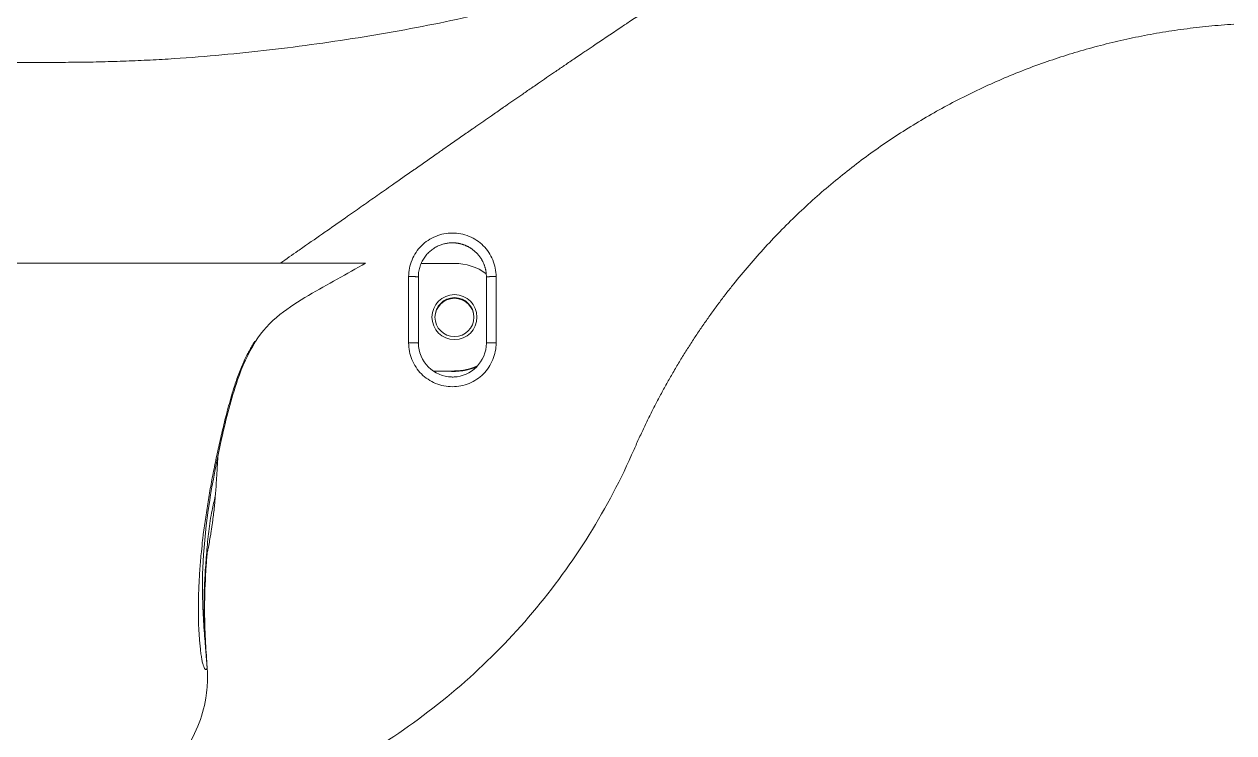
# Model space of a CAD drawing. Header units: inches. Extents: x 0.1 to 2.19, y 0.14 to 1.19.
# Drawn here: x 0.9137 to 1.1326, y 0.5096 to 0.6379 of the extents above; entities that cross this region are included whole.
import ezdxf

# ---------------------------------------------------------------- set-up
doc = ezdxf.new("R2010")
doc.units = ezdxf.units.IN
doc.header["$MEASUREMENT"] = 0

# ---------------------------------------------------------------- blocks, each defined once
blk = doc.blocks.new('bn30-2')
at = {"linetype": 'Continuous', "lineweight": 5}
for p, q in [((0.66675, 2.57049), (0.67277, 2.57049)), ((0.66447, 2.55609), (0.66447, 2.56809)), ((0.66624, 2.56806), (0.66624, 2.55606)), ((0.67854, 2.55606), (0.67854, 2.56806)), ((0.68031, 2.56809), (0.68031, 2.55609)), ((0.67277, 2.55098), (0.66894, 2.55098)), ((0.67277, 2.55103), (0.67277, 2.55098))]:
    blk.add_line(p, q, dxfattribs=at)
for centre, major_axis, start_param, end_param in [((0.67277, 2.56076), (0.00973, 0), 0.938637, 1.570796), ((0.67277, 2.56075), (-0.00353, 0), 3.143094, 6.281684), ((0.67277, 2.56074), (-0.00353, 0), 3.144616, 6.280162), ((0.67277, 2.56073), (-0.00353, 0), 3.146117, 6.278661), ((0.67277, 2.56072), (-0.00353, 0), 3.147639, 6.277139), ((0.67277, 2.5607), (-0.00353, 0), 3.14914, 6.275638), ((0.67277, 2.56069), (-0.00353, 0), 3.150662, 6.274116), ((0.67277, 2.56068), (-0.00353, 0), 3.152163, 6.272615), ((0.67277, 2.56067), (-0.00353, 0), 3.153685, 6.271093), ((0.67277, 2.56066), (-0.00353, 0), 3.155186, 6.269592), ((0.67277, 2.56065), (-0.00353, 0), 3.156708, 6.26807), ((0.67277, 2.56064), (-0.00353, 0), 3.15821, 6.266568), ((0.67277, 2.56064), (0.00973, 0), 4.590882, 5.141167), ((0.67277, 2.56076), (-0.00973, 0), 1.570796, 2.022914)]:
    blk.add_ellipse(centre, major_axis=major_axis, ratio=0.999906, start_param=start_param, end_param=end_param, dxfattribs=at)
for major_axis in [(0.00407, 0), (0.00353, 0)]:
    blk.add_ellipse((0.67277, 2.56076), major_axis=major_axis, ratio=0.999906, dxfattribs=at)
for points, degree, knots in [([(0.46883, 2.62492), (0.46935, 2.62496), (0.47001, 2.62494), (0.47154, 2.62479), (0.47241, 2.62466), (0.47426, 2.62437), (0.47525, 2.62419), (0.47729, 2.62382), (0.47833, 2.62363), (0.48048, 2.62321), (0.48159, 2.62299), (0.48387, 2.6225), (0.48504, 2.62224), (0.48743, 2.62168), (0.48865, 2.62138), (0.49113, 2.62077), (0.49239, 2.62046), (0.4962, 2.61952), (0.4988, 2.61888), (0.50276, 2.61792), (0.50408, 2.6176), (0.50676, 2.61695), (0.50811, 2.61662), (0.51217, 2.61566), (0.51491, 2.61503), (0.52042, 2.61387), (0.5232, 2.61332), (0.53159, 2.61178), (0.53726, 2.61088), (0.54582, 2.60971), (0.54868, 2.60935), (0.55442, 2.6087), (0.5573, 2.60841), (0.56306, 2.60789), (0.56595, 2.60767), (0.57029, 2.60741), (0.57173, 2.60733), (0.57462, 2.6072), (0.57607, 2.60714), (0.57896, 2.60704), (0.58041, 2.607), (0.58334, 2.60694), (0.58483, 2.60692), (0.58703, 2.6069), (0.58776, 2.60689), (0.58921, 2.60688), (0.59136, 2.60688), (0.5956, 2.60688), (0.59912, 2.60688), (0.60202, 2.60689), (0.60275, 2.6069), (0.60496, 2.60692), (0.60644, 2.60694), (0.60937, 2.607), (0.61083, 2.60704), (0.61372, 2.60714), (0.61516, 2.6072), (0.61805, 2.60733), (0.6195, 2.60741), (0.62383, 2.60767), (0.62672, 2.60789), (0.63249, 2.60841), (0.63536, 2.6087), (0.6411, 2.60935), (0.64396, 2.60971), (0.65252, 2.61088), (0.65819, 2.61178), (0.66658, 2.61332), (0.66936, 2.61387), (0.67487, 2.61503), (0.67761, 2.61566), (0.68167, 2.61662), (0.68302, 2.61695), (0.6857, 2.6176), (0.68703, 2.61792), (0.69098, 2.61888), (0.69358, 2.61952), (0.69739, 2.62046), (0.69865, 2.62077), (0.70113, 2.62138), (0.70235, 2.62168), (0.70474, 2.62224), (0.70591, 2.6225), (0.70819, 2.62299), (0.7093, 2.62321), (0.71145, 2.62363), (0.7125, 2.62382), (0.71453, 2.62419), (0.71552, 2.62437), (0.71738, 2.62466), (0.71824, 2.62479), (0.71977, 2.62494), (0.72043, 2.62496), (0.72095, 2.62492)], 3, [0, 0, 0, 0, 0.015625, 0.015625, 0.03125, 0.03125, 0.046875, 0.046875, 0.0625, 0.0625, 0.078125, 0.078125, 0.09375, 0.09375, 0.109375, 0.109375, 0.125, 0.125, 0.15625, 0.15625, 0.171875, 0.171875, 0.1875, 0.1875, 0.21875, 0.21875, 0.25, 0.25, 0.3125, 0.3125, 0.34375, 0.34375, 0.375, 0.375, 0.40625, 0.40625, 0.421875, 0.421875, 0.4375, 0.4375, 0.453125, 0.453125, 0.46875, 0.46875, 0.476563, 0.476563, 0.484375, 0.5, 0.523438, 0.523438, 0.53125, 0.53125, 0.546875, 0.546875, 0.5625, 0.5625, 0.578125, 0.578125, 0.59375, 0.59375, 0.625, 0.625, 0.65625, 0.65625, 0.6875, 0.6875, 0.75, 0.75, 0.78125, 0.78125, 0.8125, 0.8125, 0.828125, 0.828125, 0.84375, 0.84375, 0.875, 0.875, 0.890625, 0.890625, 0.90625, 0.90625, 0.921875, 0.921875, 0.9375, 0.9375, 0.953125, 0.953125, 0.96875, 0.96875, 0.984375, 0.984375, 1, 1, 1, 1]), ([(0.72095, 2.62492), (0.72057, 2.62468), (0.72019, 2.62443), (0.71981, 2.62419), (0.71906, 2.62371), (0.71831, 2.62323), (0.71757, 2.62276), (0.71695, 2.62236), (0.71633, 2.62196), (0.71571, 2.62157), (0.71516, 2.62122), (0.71461, 2.62087), (0.71406, 2.62051), (0.71265, 2.61961), (0.71124, 2.6187), (0.70983, 2.61779), (0.70966, 2.61768), (0.70949, 2.61757), (0.70932, 2.61746), (0.70754, 2.6163), (0.70576, 2.61513), (0.70399, 2.61396), (0.70384, 2.61386), (0.7037, 2.61376), (0.70355, 2.61367), (0.70176, 2.61248), (0.69998, 2.61129), (0.69822, 2.6101), (0.69773, 2.60977), (0.69725, 2.60944), (0.69677, 2.60912), (0.69652, 2.60895), (0.69626, 2.60878), (0.69601, 2.60861), (0.69562, 2.60834), (0.69523, 2.60807), (0.69484, 2.60781), (0.69421, 2.60738), (0.69358, 2.60695), (0.69296, 2.60653), (0.69281, 2.60643), (0.69267, 2.60633), (0.69252, 2.60623), (0.69198, 2.60586), (0.69144, 2.60549), (0.6909, 2.60512), (0.68993, 2.60446), (0.68896, 2.60379), (0.688, 2.60313), (0.68766, 2.6029), (0.68733, 2.60267), (0.68699, 2.60244), (0.68697, 2.60242), (0.68694, 2.60241), (0.68691, 2.60239), (0.68631, 2.60198), (0.68572, 2.60156), (0.68512, 2.60115), (0.68417, 2.6005), (0.68322, 2.59984), (0.68228, 2.59919), (0.682, 2.599), (0.68173, 2.5988), (0.68145, 2.59861), (0.68144, 2.5986), (0.68142, 2.59859), (0.68141, 2.59858), (0.68075, 2.59813), (0.68011, 2.59768), (0.67946, 2.59723), (0.67852, 2.59658), (0.67759, 2.59593), (0.67666, 2.59529), (0.67643, 2.59513), (0.67621, 2.59498), (0.67599, 2.59482), (0.67595, 2.59479), (0.67591, 2.59477), (0.67587, 2.59474), (0.67521, 2.59428), (0.67454, 2.59381), (0.67387, 2.59335), (0.67318, 2.59287), (0.67249, 2.59238), (0.6718, 2.5919), (0.67141, 2.59163), (0.67102, 2.59136), (0.67064, 2.59109), (0.67057, 2.59105), (0.67051, 2.591), (0.67044, 2.59095), (0.6702, 2.59079), (0.66997, 2.59062), (0.66973, 2.59046), (0.66905, 2.58998), (0.66836, 2.5895), (0.66768, 2.58902), (0.667, 2.58854), (0.66631, 2.58806), (0.66563, 2.58758), (0.66554, 2.58752), (0.66544, 2.58745), (0.66535, 2.58739), (0.66408, 2.58649), (0.66281, 2.58561), (0.66155, 2.58472), (0.66106, 2.58438), (0.66058, 2.58404), (0.66009, 2.5837), (0.65922, 2.58309), (0.65835, 2.58248), (0.65748, 2.58186), (0.65661, 2.58125), (0.65574, 2.58064), (0.65487, 2.58003), (0.65439, 2.5797), (0.65391, 2.57936), (0.65343, 2.57902), (0.65217, 2.57814), (0.65091, 2.57726), (0.64965, 2.57638), (0.64956, 2.57632), (0.64947, 2.57625), (0.64938, 2.57619), (0.64803, 2.57525), (0.64668, 2.57431), (0.64533, 2.57337), (0.64503, 2.57316), (0.64474, 2.57296), (0.64444, 2.57275), (0.64339, 2.57202), (0.64234, 2.57128), (0.64129, 2.57055)], 3, [0, 0, 0, 0, 0.0133608, 0.0133608, 0.0133608, 0.0394926, 0.0394926, 0.0394926, 0.0612252, 0.0612252, 0.0612252, 0.0804458, 0.0804458, 0.0804458, 0.1301173, 0.1301173, 0.1301173, 0.1360847, 0.1360847, 0.1360847, 0.1991426, 0.1991426, 0.1991426, 0.2043615, 0.2043615, 0.2043615, 0.2681486, 0.2681486, 0.2681486, 0.2856012, 0.2856012, 0.2856012, 0.2947339, 0.2947339, 0.2947339, 0.309021, 0.309021, 0.309021, 0.3318538, 0.3318538, 0.3318538, 0.3371496, 0.3371496, 0.3371496, 0.3570217, 0.3570217, 0.3570217, 0.39273, 0.39273, 0.39273, 0.4051622, 0.4051622, 0.4051622, 0.4061429, 0.4061429, 0.4061429, 0.4284343, 0.4284343, 0.4284343, 0.4641399, 0.4641399, 0.4641399, 0.4745656, 0.4745656, 0.4745656, 0.4751274, 0.4751274, 0.4751274, 0.4998522, 0.4998522, 0.4998522, 0.5355689, 0.5355689, 0.5355689, 0.544127, 0.544127, 0.544127, 0.545565, 0.545565, 0.545565, 0.5712869, 0.5712869, 0.5712869, 0.5980761, 0.5980761, 0.5980761, 0.613131, 0.613131, 0.613131, 0.6156623, 0.6156623, 0.6156623, 0.6248676, 0.6248676, 0.6248676, 0.6516607, 0.6516607, 0.6516607, 0.6784554, 0.6784554, 0.6784554, 0.682144, 0.682144, 0.682144, 0.7320466, 0.7320466, 0.7320466, 0.7511595, 0.7511595, 0.7511595, 0.7856367, 0.7856367, 0.7856367, 0.8201755, 0.8201755, 0.8201755, 0.8392291, 0.8392291, 0.8392291, 0.8891937, 0.8891937, 0.8891937, 0.8928223, 0.8928223, 0.8928223, 0.9464257, 0.9464257, 0.9464257, 0.9581907, 0.9581907, 0.9581907, 1, 1, 1, 1]), ([(0.70527, 2.5368), (0.70543, 2.53715), (0.70559, 2.53751), (0.70574, 2.53787), (0.7059, 2.53822), (0.70606, 2.53858), (0.70622, 2.53893), (0.70639, 2.53928), (0.70655, 2.53964), (0.70671, 2.53999), (0.70688, 2.54034), (0.70704, 2.54069), (0.70721, 2.54104), (0.70738, 2.54139), (0.70755, 2.54174), (0.70772, 2.54208), (0.70788, 2.54243), (0.70806, 2.54278), (0.70823, 2.54312), (0.7084, 2.54347), (0.70857, 2.54381), (0.70875, 2.54416), (0.70892, 2.5445), (0.7091, 2.54484), (0.70928, 2.54518), (0.70945, 2.54552), (0.70963, 2.54586), (0.70981, 2.5462), (0.70999, 2.54654), (0.71017, 2.54687), (0.71035, 2.54721), (0.71054, 2.54755), (0.71072, 2.54788), (0.7109, 2.54822), (0.71109, 2.54855), (0.71128, 2.54888), (0.71146, 2.54921), (0.71165, 2.54955), (0.71184, 2.54988), (0.71203, 2.55021), (0.71222, 2.55053), (0.71241, 2.55086), (0.7126, 2.55119), (0.71279, 2.55151), (0.71298, 2.55184), (0.71318, 2.55216), (0.71337, 2.55249), (0.71357, 2.55281), (0.71376, 2.55313), (0.71396, 2.55345), (0.71416, 2.55377), (0.71435, 2.55409), (0.71455, 2.55441), (0.71475, 2.55473), (0.71495, 2.55505), (0.71515, 2.55536), (0.71535, 2.55568), (0.71556, 2.55599), (0.71576, 2.55631), (0.71596, 2.55662), (0.71617, 2.55693), (0.71637, 2.55724), (0.71658, 2.55755), (0.71678, 2.55786), (0.71699, 2.55817), (0.7172, 2.55848), (0.71741, 2.55878), (0.71762, 2.55909), (0.71783, 2.55939), (0.71804, 2.5597), (0.71825, 2.56), (0.71846, 2.5603), (0.71867, 2.5606), (0.71888, 2.5609), (0.7191, 2.5612), (0.71931, 2.5615), (0.71952, 2.5618), (0.71974, 2.56209), (0.71996, 2.56239), (0.72017, 2.56268), (0.72039, 2.56298), (0.72061, 2.56327), (0.72082, 2.56356), (0.72104, 2.56385), (0.72126, 2.56414), (0.72148, 2.56443), (0.7217, 2.56472), (0.72192, 2.56501), (0.72215, 2.56529), (0.72237, 2.56558), (0.72259, 2.56586), (0.72281, 2.56615), (0.72304, 2.56643), (0.72326, 2.56671), (0.7251, 2.56901), (0.72702, 2.57125), (0.72901, 2.57342), (0.73099, 2.57559), (0.73305, 2.57768), (0.73518, 2.5797), (0.73729, 2.5817), (0.73947, 2.58363), (0.74171, 2.58548), (0.74394, 2.58732), (0.74623, 2.58908), (0.74857, 2.59076), (0.75092, 2.59244), (0.75333, 2.59404), (0.7558, 2.59555), (0.75828, 2.59707), (0.76081, 2.59851), (0.7634, 2.59986), (0.766, 2.60121), (0.76864, 2.60247), (0.77133, 2.60364), (0.77403, 2.60481), (0.77677, 2.60589), (0.77955, 2.60687), (0.78021, 2.6071), (0.78087, 2.60732), (0.78153, 2.60754), (0.78219, 2.60777), (0.78286, 2.60798), (0.78353, 2.60819), (0.7842, 2.60841), (0.78488, 2.60861), (0.78556, 2.60881), (0.78624, 2.60901), (0.78693, 2.60921), (0.78761, 2.6094), (0.7883, 2.60959), (0.78899, 2.60978), (0.78969, 2.60996), (0.79039, 2.61014), (0.79108, 2.61032), (0.79179, 2.61049), (0.79249, 2.61066), (0.7932, 2.61082), (0.79391, 2.61098), (0.79462, 2.61114), (0.79533, 2.61129), (0.79605, 2.61144), (0.79677, 2.61158), (0.79749, 2.61173), (0.79821, 2.61186), (0.79893, 2.612), (0.79966, 2.61213), (0.80039, 2.61225), (0.80112, 2.61237), (0.80185, 2.61249), (0.80259, 2.6126), (0.80332, 2.61271), (0.80406, 2.61282), (0.8048, 2.61292), (0.80554, 2.61302), (0.80629, 2.61311), (0.80703, 2.6132), (0.80778, 2.61328), (0.80853, 2.61337), (0.80928, 2.61344), (0.81003, 2.61351), (0.81079, 2.61358), (0.81154, 2.61364), (0.8123, 2.6137), (0.81306, 2.61376), (0.81382, 2.61381)], 3, [0, 0, 0, 0, 0.008343, 0.008343, 0.008343, 0.016672, 0.016672, 0.016672, 0.024986, 0.024986, 0.024986, 0.033285, 0.033285, 0.033285, 0.041567, 0.041567, 0.041567, 0.049834, 0.049834, 0.049834, 0.058083, 0.058083, 0.058083, 0.066316, 0.066316, 0.066316, 0.07453, 0.07453, 0.07453, 0.082726, 0.082726, 0.082726, 0.090903, 0.090903, 0.090903, 0.099061, 0.099061, 0.099061, 0.107199, 0.107199, 0.107199, 0.115317, 0.115317, 0.115317, 0.123414, 0.123414, 0.123414, 0.13149, 0.13149, 0.13149, 0.139545, 0.139545, 0.139545, 0.147577, 0.147577, 0.147577, 0.155587, 0.155587, 0.155587, 0.163575, 0.163575, 0.163575, 0.171539, 0.171539, 0.171539, 0.179479, 0.179479, 0.179479, 0.187396, 0.187396, 0.187396, 0.195288, 0.195288, 0.195288, 0.203155, 0.203155, 0.203155, 0.210997, 0.210997, 0.210997, 0.218814, 0.218814, 0.218814, 0.226605, 0.226605, 0.226605, 0.234369, 0.234369, 0.234369, 0.242107, 0.242107, 0.242107, 0.249818, 0.249818, 0.249818, 0.312915, 0.312915, 0.312915, 0.375681, 0.375681, 0.375681, 0.43799, 0.43799, 0.43799, 0.499729, 0.499729, 0.499729, 0.561607, 0.561607, 0.561607, 0.62396, 0.62396, 0.62396, 0.686686, 0.686686, 0.686686, 0.749681, 0.749681, 0.749681, 0.764608, 0.764608, 0.764608, 0.779641, 0.779641, 0.779641, 0.794779, 0.794779, 0.794779, 0.810019, 0.810019, 0.810019, 0.825359, 0.825359, 0.825359, 0.840797, 0.840797, 0.840797, 0.85633, 0.85633, 0.85633, 0.871957, 0.871957, 0.871957, 0.887674, 0.887674, 0.887674, 0.903479, 0.903479, 0.903479, 0.919369, 0.919369, 0.919369, 0.935342, 0.935342, 0.935342, 0.951394, 0.951394, 0.951394, 0.967524, 0.967524, 0.967524, 0.983726, 0.983726, 0.983726, 1, 1, 1, 1]), ([(0.66447, 2.56809), (0.66448, 2.56912), (0.66468, 2.57013), (0.66509, 2.57111), (0.6655, 2.5721), (0.66607, 2.57295), (0.6668, 2.57368), (0.66753, 2.57441), (0.66839, 2.57498), (0.66937, 2.57538), (0.67035, 2.57579), (0.67136, 2.57599), (0.67239, 2.57599), (0.67342, 2.57599), (0.67443, 2.57579), (0.67541, 2.57538), (0.6764, 2.57498), (0.67725, 2.57441), (0.67798, 2.57368), (0.67872, 2.57295), (0.67929, 2.5721), (0.67969, 2.57111), (0.6801, 2.57013), (0.68031, 2.56912), (0.68031, 2.56809)], 3, [0, 0, 0, 0, 0.125, 0.125, 0.125, 0.25, 0.25, 0.25, 0.375, 0.375, 0.375, 0.5, 0.5, 0.5, 0.625, 0.625, 0.625, 0.75, 0.75, 0.75, 0.875, 0.875, 0.875, 1, 1, 1, 1]), ([(0.67854, 2.56806), (0.67854, 2.56814), (0.67854, 2.56829), (0.67853, 2.56852), (0.6785, 2.56875), (0.67848, 2.56897), (0.67844, 2.56919), (0.67839, 2.56941), (0.67834, 2.56962), (0.67828, 2.56983), (0.67822, 2.57004), (0.67814, 2.57024), (0.67807, 2.57044), (0.67798, 2.57063), (0.67789, 2.57082), (0.6778, 2.571), (0.67769, 2.57118), (0.67759, 2.57135), (0.67748, 2.57152), (0.67736, 2.57168), (0.67725, 2.57184), (0.67712, 2.57199), (0.677, 2.57214), (0.67687, 2.57228), (0.67674, 2.57242), (0.6766, 2.57255), (0.67646, 2.57267), (0.67632, 2.57279), (0.67618, 2.57291), (0.67604, 2.57302), (0.67589, 2.57312), (0.67574, 2.57322), (0.6756, 2.57331), (0.67545, 2.5734), (0.6753, 2.57348), (0.67515, 2.57356), (0.675, 2.57363), (0.67485, 2.5737), (0.6747, 2.57377), (0.67455, 2.57382), (0.6744, 2.57388), (0.67425, 2.57393), (0.6741, 2.57397), (0.67395, 2.57401), (0.6738, 2.57405), (0.67365, 2.57408), (0.67351, 2.57411), (0.67336, 2.57414), (0.67322, 2.57416), (0.67308, 2.57418), (0.67294, 2.57419), (0.6728, 2.5742), (0.67266, 2.57421), (0.67253, 2.57421), (0.67234, 2.57421), (0.67209, 2.57421), (0.67179, 2.57419), (0.67147, 2.57415), (0.67115, 2.57409), (0.67083, 2.57401), (0.6705, 2.57392), (0.67017, 2.5738), (0.66983, 2.57366), (0.6695, 2.5735), (0.66917, 2.57331), (0.66885, 2.57309), (0.66853, 2.57285), (0.66822, 2.57259), (0.66792, 2.5723), (0.66764, 2.57198), (0.66738, 2.57163), (0.66713, 2.57126), (0.66691, 2.57087), (0.66672, 2.57045), (0.66655, 2.57), (0.66642, 2.56954), (0.66632, 2.56906), (0.66625, 2.56857), (0.66625, 2.56823), (0.66624, 2.56806)], 3, [0, 0, 0, 0, 0.011959, 0.023821, 0.035585, 0.047253, 0.058824, 0.070297, 0.081673, 0.092953, 0.104135, 0.11522, 0.126208, 0.137099, 0.147893, 0.15859, 0.169189, 0.179692, 0.190097, 0.200406, 0.210617, 0.220731, 0.230748, 0.240668, 0.250491, 0.260217, 0.269846, 0.279378, 0.288812, 0.29815, 0.30739, 0.316534, 0.32558, 0.334529, 0.343381, 0.352136, 0.360794, 0.369355, 0.377819, 0.386186, 0.394455, 0.402628, 0.410703, 0.418682, 0.426563, 0.434348, 0.442035, 0.449625, 0.457118, 0.464514, 0.471813, 0.479015, 0.48612, 0.493127, 0.500038, 0.515425, 0.531286, 0.54762, 0.564427, 0.581708, 0.599462, 0.61769, 0.636392, 0.655566, 0.675214, 0.695336, 0.715931, 0.737, 0.758542, 0.780557, 0.803046, 0.826008, 0.849444, 0.873353, 0.897736, 0.922592, 0.947921, 0.973724, 1, 1, 1, 1]), ([(0.59489, 2.57055), (0.59458, 2.57055), (0.59427, 2.57055), (0.59396, 2.57055), (0.59368, 2.57055), (0.5934, 2.57055), (0.59311, 2.57055), (0.59286, 2.57055), (0.59261, 2.57055), (0.59236, 2.57055), (0.59226, 2.57055), (0.59216, 2.57055), (0.59206, 2.57055), (0.59195, 2.57055), (0.59184, 2.57055), (0.59173, 2.57055), (0.59171, 2.57055), (0.5917, 2.57055), (0.59169, 2.57055), (0.59154, 2.57055), (0.5914, 2.57055), (0.59126, 2.57055), (0.59088, 2.57055), (0.59051, 2.57055), (0.59013, 2.57055), (0.58983, 2.57055), (0.58953, 2.57055), (0.58923, 2.57055), (0.58907, 2.57055), (0.5889, 2.57055), (0.58874, 2.57055), (0.58866, 2.57055), (0.58858, 2.57055), (0.58849, 2.57055), (0.58742, 2.57055), (0.58636, 2.57055), (0.58529, 2.57055), (0.58473, 2.57055), (0.58416, 2.57055), (0.5836, 2.57055), (0.58311, 2.57055), (0.58263, 2.57055), (0.58214, 2.57055), (0.58107, 2.57055), (0.58, 2.57055), (0.57894, 2.57055), (0.57864, 2.57055), (0.57834, 2.57055), (0.57804, 2.57055), (0.57746, 2.57055), (0.57688, 2.57055), (0.5763, 2.57055), (0.57617, 2.57055), (0.57604, 2.57055), (0.57591, 2.57055), (0.57488, 2.57055), (0.57386, 2.57055), (0.57286, 2.57055), (0.57278, 2.57055), (0.5727, 2.57055), (0.57262, 2.57055), (0.5717, 2.57055), (0.57078, 2.57055), (0.56988, 2.57055), (0.56939, 2.57055), (0.5689, 2.57055), (0.56841, 2.57055), (0.56793, 2.57055), (0.56744, 2.57055), (0.56696, 2.57055), (0.56645, 2.57055), (0.56595, 2.57055), (0.56544, 2.57055), (0.565, 2.57055), (0.56456, 2.57055), (0.56412, 2.57055), (0.56354, 2.57055), (0.56296, 2.57055), (0.56239, 2.57055), (0.56203, 2.57055), (0.56168, 2.57055), (0.56133, 2.57055), (0.56086, 2.57055), (0.5604, 2.57055), (0.55994, 2.57055), (0.55949, 2.57055), (0.55905, 2.57055), (0.5586, 2.57055), (0.55818, 2.57055), (0.55775, 2.57055), (0.55733, 2.57055), (0.55687, 2.57055), (0.5564, 2.57055), (0.55595, 2.57055), (0.55554, 2.57055), (0.55513, 2.57055), (0.55473, 2.57055), (0.55427, 2.57055), (0.55382, 2.57055), (0.55337, 2.57055), (0.55324, 2.57055), (0.5531, 2.57055), (0.55297, 2.57055), (0.55295, 2.57055), (0.55292, 2.57055), (0.55289, 2.57055), (0.55274, 2.57055), (0.55258, 2.57055), (0.55243, 2.57055), (0.55232, 2.57055), (0.55222, 2.57055), (0.55211, 2.57055), (0.55187, 2.57055), (0.55163, 2.57055), (0.55139, 2.57055), (0.55122, 2.57055), (0.55105, 2.57055), (0.55088, 2.57055), (0.55067, 2.57055), (0.55045, 2.57055), (0.55024, 2.57055), (0.55005, 2.57055), (0.54986, 2.57055), (0.54967, 2.57055), (0.54947, 2.57055), (0.54926, 2.57055), (0.54906, 2.57055), (0.54899, 2.57055), (0.54892, 2.57055), (0.54885, 2.57055), (0.54879, 2.57055), (0.54873, 2.57055), (0.54867, 2.57055), (0.54863, 2.57055), (0.5486, 2.57055), (0.54857, 2.57055), (0.54854, 2.57055), (0.54852, 2.57055), (0.5485, 2.57055)], 3, [0, 0, 0, 0, 0.018155, 0.018155, 0.018155, 0.034673, 0.034673, 0.034673, 0.049459, 0.049459, 0.049459, 0.055301, 0.055301, 0.055301, 0.061744, 0.061744, 0.061744, 0.062502, 0.062502, 0.062502, 0.070922, 0.070922, 0.070922, 0.092885, 0.092885, 0.092885, 0.110602, 0.110602, 0.110602, 0.120162, 0.120162, 0.120162, 0.125006, 0.125006, 0.125006, 0.187875, 0.187875, 0.187875, 0.2212, 0.2212, 0.2212, 0.250002, 0.250002, 0.250002, 0.313884, 0.313884, 0.313884, 0.331799, 0.331799, 0.331799, 0.366996, 0.366996, 0.366996, 0.374995, 0.374995, 0.374995, 0.437492, 0.437492, 0.437492, 0.442389, 0.442389, 0.442389, 0.499987, 0.499987, 0.499987, 0.531233, 0.531233, 0.531233, 0.562483, 0.562483, 0.562483, 0.595678, 0.595678, 0.595678, 0.624997, 0.624997, 0.624997, 0.663591, 0.663591, 0.663591, 0.687494, 0.687494, 0.687494, 0.719055, 0.719055, 0.719055, 0.749995, 0.749995, 0.749995, 0.779673, 0.779673, 0.779673, 0.812494, 0.812494, 0.812494, 0.8418, 0.8418, 0.8418, 0.874995, 0.874995, 0.874995, 0.88479, 0.88479, 0.88479, 0.886815, 0.886815, 0.886815, 0.898375, 0.898375, 0.898375, 0.906251, 0.906251, 0.906251, 0.924533, 0.924533, 0.924533, 0.937502, 0.937502, 0.937502, 0.953958, 0.953958, 0.953958, 0.96875, 0.96875, 0.96875, 0.984997, 0.984997, 0.984997, 0.990634, 0.990634, 0.990634, 0.995392, 0.995392, 0.995392, 0.998102, 0.998102, 0.998102, 1, 1, 1, 1]), ([(0.59489, 2.57055), (0.59596, 2.57055), (0.59703, 2.57055), (0.59916, 2.57055), (0.60023, 2.57055), (0.60342, 2.57055), (0.60554, 2.57055), (0.60974, 2.57055), (0.61183, 2.57055), (0.6149, 2.57055), (0.61592, 2.57055), (0.61793, 2.57055), (0.61892, 2.57055), (0.62187, 2.57055), (0.62379, 2.57055), (0.62755, 2.57055), (0.62939, 2.57055), (0.63298, 2.57055), (0.63473, 2.57055), (0.63811, 2.57055), (0.63974, 2.57055), (0.64129, 2.57055)], 3, [0, 0, 0, 0, 0.0625, 0.0625, 0.125, 0.125, 0.25, 0.25, 0.375, 0.375, 0.4375, 0.4375, 0.5, 0.5, 0.625, 0.625, 0.75, 0.75, 0.875, 0.875, 1, 1, 1, 1]), ([(0.65667, 2.57055), (0.6533, 2.56852), (0.64981, 2.56673), (0.64458, 2.56364), (0.6428, 2.56251), (0.63943, 2.55982), (0.6379, 2.55817), (0.63675, 2.55635)], 3, [0, 0, 0, 0, 1.199039, 1.199039, 1.824773, 1.824773, 2.506426, 2.506426, 2.506426, 2.506426]), ([(0.64129, 2.57055), (0.64244, 2.57055), (0.64354, 2.57055), (0.6446, 2.57055), (0.64479, 2.57055), (0.64498, 2.57055), (0.64517, 2.57055), (0.64563, 2.57055), (0.64609, 2.57055), (0.64653, 2.57055), (0.64696, 2.57055), (0.64738, 2.57055), (0.64778, 2.57055), (0.64882, 2.57055), (0.64978, 2.57055), (0.65066, 2.57055), (0.65073, 2.57055), (0.65079, 2.57055), (0.65085, 2.57055), (0.6515, 2.57055), (0.6521, 2.57055), (0.65266, 2.57055), (0.65282, 2.57055), (0.65298, 2.57055), (0.65313, 2.57055), (0.65349, 2.57055), (0.65382, 2.57055), (0.65413, 2.57055), (0.65448, 2.57055), (0.65479, 2.57055), (0.65507, 2.57055), (0.65553, 2.57055), (0.6559, 2.57055), (0.65616, 2.57055), (0.65621, 2.57055), (0.65625, 2.57055), (0.65629, 2.57055), (0.65644, 2.57055), (0.65654, 2.57055), (0.6566, 2.57055), (0.65665, 2.57055), (0.65667, 2.57055), (0.65667, 2.57055)], 3, [0, 0, 0, 0, 0.0764521, 0.0764521, 0.0764521, 0.090404, 0.090404, 0.090404, 0.125, 0.125, 0.125, 0.1584296, 0.1584296, 0.1584296, 0.2438635, 0.2438635, 0.2438635, 0.25, 0.25, 0.25, 0.3138327, 0.3138327, 0.3138327, 0.3322758, 0.3322758, 0.3322758, 0.375, 0.375, 0.375, 0.4228499, 0.4228499, 0.4228499, 0.5, 0.5, 0.5, 0.5138332, 0.5138332, 0.5138332, 0.5625, 0.5625, 0.5625, 0.6009715, 0.6009715, 0.6009715, 0.6009715]), ([(0.66447, 2.56809), (0.66477, 2.56809), (0.66507, 2.56809), (0.66572, 2.56809), (0.66612, 2.56808), (0.66624, 2.56807), (0.66624, 2.56807), (0.66624, 2.56806)], 5, [0, 0, 0, 0, 0, 0, 0.5, 0.5, 1, 1, 1, 1, 1, 1]), ([(0.68031, 2.56809), (0.68001, 2.56809), (0.67971, 2.56809), (0.67906, 2.56809), (0.67867, 2.56808), (0.67854, 2.56807), (0.67854, 2.56807), (0.67854, 2.56806)], 5, [0, 0, 0, 0, 0, 0, 0.5, 0.5, 1, 1, 1, 1, 1, 1]), ([(0.628, 2.49747), (0.628, 2.49745), (0.628, 2.49737), (0.628, 2.49725), (0.62797, 2.4971), (0.62792, 2.49697), (0.62785, 2.49692), (0.62778, 2.49692), (0.62769, 2.49697), (0.62756, 2.49712), (0.62739, 2.49745), (0.62724, 2.49787), (0.62713, 2.4983), (0.62703, 2.4988), (0.62692, 2.49952), (0.6268, 2.5005), (0.62669, 2.50158), (0.62659, 2.5027), (0.62651, 2.50389), (0.62645, 2.50514), (0.62641, 2.50666), (0.62641, 2.50898), (0.62649, 2.5119), (0.62669, 2.51519), (0.62692, 2.51794), (0.62715, 2.52002), (0.62733, 2.52159), (0.62752, 2.52298), (0.62781, 2.52508), (0.62823, 2.52772), (0.62869, 2.53036), (0.62909, 2.53248), (0.62941, 2.53408), (0.62974, 2.53568), (0.63021, 2.53782), (0.63083, 2.54051), (0.63152, 2.54329), (0.63215, 2.5456), (0.63263, 2.54724), (0.63322, 2.54908), (0.63379, 2.55069), (0.6345, 2.55239), (0.63504, 2.55357), (0.63559, 2.55463), (0.63607, 2.55549), (0.63643, 2.55606), (0.63661, 2.55635)], 3, [0.2580658, 0.2580658, 0.2580658, 0.2580658, 0.265015, 0.2815281, 0.2981746, 0.3148199, 0.3314659, 0.3396829, 0.3478314, 0.3638969, 0.3796444, 0.3950955, 0.4027349, 0.4103372, 0.4254969, 0.4406613, 0.4558277, 0.470959, 0.4860532, 0.5011215, 0.516184, 0.5381623, 0.5765646, 0.6068957, 0.6369536, 0.6573934, 0.6671459, 0.6822576, 0.6973548, 0.7275683, 0.757772, 0.7728709, 0.7879668, 0.8030624, 0.8181581, 0.8483558, 0.8785744, 0.8958532, 0.913142, 0.9245395, 0.9477813, 0.9590224, 0.9738228, 0.982218, 0.9909438, 0.9999895, 0.9999895, 0.9999895, 0.9999895]), ([(0.63675, 2.55635), (0.63537, 2.55418), (0.63435, 2.55181), (0.63232, 2.54589), (0.63143, 2.54228), (0.62884, 2.53089), (0.62762, 2.52315), (0.62712, 2.51342), (0.62714, 2.51061), (0.62731, 2.50638), (0.6274, 2.50497), (0.62756, 2.50285), (0.62761, 2.50217), (0.62776, 2.50034), (0.62782, 2.49957), (0.62792, 2.49843), (0.62796, 2.49793), (0.628, 2.49747)], 3, [0, 0, 0, 0, 0.814342, 0.814342, 1.992286, 1.992286, 4.613731, 4.613731, 5.846943, 5.846943, 6.635462, 6.635462, 6.965802, 6.965802, 7.664676, 7.664676, 8.108555, 8.108555, 8.108555, 8.108555]), ([(0.63661, 2.55635), (0.63663, 2.55635), (0.63664, 2.55635), (0.63666, 2.55635), (0.63667, 2.55635), (0.63668, 2.55635), (0.63669, 2.55635), (0.63669, 2.55635), (0.6367, 2.55635), (0.6367, 2.55635), (0.63671, 2.55635), (0.63672, 2.55635), (0.63673, 2.55635), (0.63674, 2.55635), (0.63674, 2.55635), (0.63675, 2.55635), (0.63675, 2.55635), (0.63675, 2.55635), (0.63675, 2.55635)], 3, [0.00000002, 0.00000002, 0.00000002, 0.00000002, 0.00962856, 0.00962856, 0.00962856, 0.01863154, 0.01863154, 0.01863154, 0.02004781, 0.02004781, 0.02004781, 0.03126317, 0.03126317, 0.03126317, 0.04688695, 0.04688695, 0.04688695, 0.05108731, 0.05108731, 0.05108731, 0.05108731]), ([(0.68031, 2.55609), (0.68031, 2.55505), (0.68011, 2.55404), (0.6797, 2.55306), (0.6793, 2.55207), (0.67873, 2.55122), (0.678, 2.55048), (0.67727, 2.54975), (0.67641, 2.54918), (0.67542, 2.54877), (0.67444, 2.54836), (0.67343, 2.54816), (0.67239, 2.54816), (0.67136, 2.54816), (0.67035, 2.54836), (0.66936, 2.54877), (0.66838, 2.54918), (0.66752, 2.54975), (0.66679, 2.55048), (0.66606, 2.55121), (0.66549, 2.55207), (0.66508, 2.55306), (0.66467, 2.55404), (0.66447, 2.55505), (0.66447, 2.55609)], 3, [0, 0, 0, 0, 0.125, 0.125, 0.125, 0.25, 0.25, 0.25, 0.375, 0.375, 0.375, 0.5, 0.5, 0.5, 0.625, 0.625, 0.625, 0.75, 0.75, 0.75, 0.875, 0.875, 0.875, 1, 1, 1, 1]), ([(0.66447, 2.55609), (0.66477, 2.55609), (0.66507, 2.55609), (0.66572, 2.55609), (0.66612, 2.55608), (0.66624, 2.55607), (0.66624, 2.55607), (0.66624, 2.55606)], 5, [0, 0, 0, 0, 0, 0, 0.5, 0.5, 1, 1, 1, 1, 1, 1]), ([(0.66624, 2.55606), (0.66624, 2.55445), (0.6669, 2.55285), (0.66804, 2.55171), (0.66915, 2.55061), (0.67069, 2.54995), (0.67226, 2.54992), (0.6723, 2.54991), (0.67235, 2.54991), (0.67239, 2.54991), (0.67249, 2.54991), (0.67259, 2.54992), (0.67269, 2.54992), (0.6742, 2.55), (0.67567, 2.55065), (0.67674, 2.55171), (0.67788, 2.55285), (0.67854, 2.55445), (0.67854, 2.55606)], 3, [0, 0, 0, 0, 0.250031, 0.250031, 0.250031, 0.493138, 0.493138, 0.493138, 0.500038, 0.500038, 0.500038, 0.515403, 0.515403, 0.515403, 0.750017, 0.750017, 0.750017, 1, 1, 1, 1]), ([(0.68031, 2.55609), (0.68001, 2.55609), (0.67971, 2.55609), (0.67906, 2.55609), (0.67867, 2.55608), (0.67854, 2.55607), (0.67854, 2.55607), (0.67854, 2.55606)], 5, [0, 0, 0, 0, 0, 0, 0.5, 0.5, 1, 1, 1, 1, 1, 1]), ([(0.48451, 2.5368), (0.48684, 2.53147), (0.48955, 2.5263), (0.4957, 2.51643), (0.49913, 2.51171), (0.50664, 2.50282), (0.51071, 2.49865), (0.51943, 2.49094), (0.52406, 2.4874), (0.5338, 2.48103), (0.53889, 2.4782), (0.54945, 2.4733), (0.5549, 2.47123), (0.56605, 2.46791), (0.57175, 2.46665), (0.58326, 2.46497), (0.58907, 2.46455), (0.60071, 2.46455), (0.60653, 2.46497), (0.61804, 2.46665), (0.62373, 2.46791), (0.63488, 2.47123), (0.64034, 2.4733), (0.65089, 2.4782), (0.65599, 2.48103), (0.66572, 2.4874), (0.67036, 2.49094), (0.67907, 2.49865), (0.68315, 2.50282), (0.69065, 2.51171), (0.69408, 2.51643), (0.70023, 2.5263), (0.70294, 2.53147), (0.70527, 2.5368)], 3, [0, 0, 0, 0, 0.0625, 0.0625, 0.125, 0.125, 0.1875, 0.1875, 0.25, 0.25, 0.3125, 0.3125, 0.375, 0.375, 0.4375, 0.4375, 0.5, 0.5, 0.5625, 0.5625, 0.625, 0.625, 0.6875, 0.6875, 0.75, 0.75, 0.8125, 0.8125, 0.875, 0.875, 0.9375, 0.9375, 1, 1, 1, 1]), ([(0.62995, 2.53563), (0.6299, 2.53478), (0.62986, 2.53393), (0.62981, 2.53308), (0.62979, 2.53279), (0.62977, 2.53249), (0.62976, 2.5322), (0.62974, 2.53186), (0.62971, 2.53152), (0.62969, 2.53118), (0.62966, 2.53065), (0.62962, 2.53013), (0.62958, 2.5296), (0.62955, 2.52918), (0.62952, 2.52876), (0.62948, 2.52834)], 3, [0.8976533, 0.8976533, 0.8976533, 0.8976533, 0.9334053, 0.9334053, 0.9334053, 0.9457472, 0.9457472, 0.9457472, 0.9600483, 0.9600483, 0.9600483, 0.9822122, 0.9822122, 0.9822122, 1, 1, 1, 1]), ([(0.62948, 2.52834), (0.62927, 2.52748), (0.62891, 2.52599), (0.62854, 2.52387), (0.62829, 2.52196), (0.62809, 2.52007), (0.62792, 2.51818), (0.62777, 2.51631), (0.62764, 2.51447), (0.62754, 2.51266), (0.62747, 2.51086), (0.62745, 2.50908), (0.62747, 2.50729), (0.62751, 2.50611), (0.62753, 2.50556)], 3, [0, 0, 0, 0, 0.109582, 0.190529, 0.271476, 0.352423, 0.43337, 0.514317, 0.595264, 0.676211, 0.757159, 0.838106, 0.919053, 1, 1, 1, 1]), ([(0.62948, 2.52834), (0.62946, 2.528), (0.62943, 2.52767), (0.6294, 2.52733), (0.62936, 2.52695), (0.62932, 2.52657), (0.62929, 2.52619), (0.62928, 2.52616), (0.62928, 2.52613), (0.62928, 2.52611), (0.62924, 2.52571), (0.62919, 2.52531), (0.62914, 2.52491), (0.62914, 2.5249), (0.62914, 2.52489), (0.62914, 2.52488), (0.62909, 2.52447), (0.62904, 2.52406), (0.62899, 2.52366), (0.62897, 2.52351), (0.62895, 2.52337), (0.62893, 2.52323), (0.62885, 2.52267), (0.62876, 2.52211), (0.62867, 2.52155), (0.62865, 2.52144), (0.62864, 2.52133), (0.62862, 2.52121), (0.62848, 2.52041), (0.62833, 2.5196), (0.62817, 2.5188), (0.62815, 2.5187), (0.62813, 2.51861), (0.62811, 2.51851), (0.62808, 2.51838), (0.62806, 2.51826), (0.62803, 2.51813)], 3, [0, 0, 0, 0, 0.0189788, 0.0189788, 0.0189788, 0.0406705, 0.0406705, 0.0406705, 0.0422126, 0.0422126, 0.0422126, 0.0648771, 0.0648771, 0.0648771, 0.0655284, 0.0655284, 0.0655284, 0.0887112, 0.0887112, 0.0887112, 0.0968658, 0.0968658, 0.0968658, 0.1287795, 0.1287795, 0.1287795, 0.1352823, 0.1352823, 0.1352823, 0.181607, 0.181607, 0.181607, 0.1871907, 0.1871907, 0.1871907, 0.1944915, 0.1944915, 0.1944915, 0.1944915]), ([(0.62809, 2.51868), (0.62809, 2.51868), (0.62809, 2.51868), (0.62808, 2.51861), (0.62807, 2.51849), (0.62802, 2.5181), (0.62799, 2.51778), (0.6279, 2.51669), (0.62783, 2.51578), (0.62764, 2.51257), (0.62756, 2.51023), (0.62754, 2.50672), (0.62756, 2.5055), (0.62761, 2.50429)], 3, [0.584803, 0.584803, 0.584803, 0.584803, 0.636929, 0.636929, 0.79372, 0.79372, 1.023849, 1.023849, 1.538068, 1.538068, 2.753775, 2.753775, 3.654602, 3.654602, 3.654602, 3.654602]), ([(0.62753, 2.50556), (0.62753, 2.50548), (0.62754, 2.5053), (0.62755, 2.50499), (0.62757, 2.50447), (0.6276, 2.50381), (0.62763, 2.50305), (0.62766, 2.50234), (0.6277, 2.50167), (0.62773, 2.50105), (0.62776, 2.50052), (0.62777, 2.50021), (0.62778, 2.50008)], 3, [0, 0, 0, 0, 0.0043565, 0.0102828, 0.0177813, 0.0347437, 0.0512579, 0.067674, 0.084141, 0.100629, 0.1160582, 0.1288267, 0.1288267, 0.1288267, 0.1288267]), ([(0.62761, 2.50433), (0.62767, 2.50259), (0.62778, 2.50094), (0.62791, 2.49877), (0.62795, 2.49809), (0.62799, 2.49743), (0.628, 2.49729), (0.62801, 2.49725), (0.62801, 2.49725), (0.62801, 2.49725)], 3, [0, 0, 0, 0, 1.227622, 1.227622, 1.857105, 1.857105, 2.189826, 2.189826, 2.24489, 2.24489, 2.24489, 2.24489]), ([(0.628, 2.49747), (0.628, 2.49746), (0.628, 2.49746), (0.628, 2.49744), (0.628, 2.49743), (0.628, 2.49737), (0.62801, 2.49734), (0.62802, 2.49718), (0.62802, 2.49706), (0.62804, 2.49678), (0.62805, 2.49661), (0.62806, 2.49636), (0.62806, 2.49628), (0.62807, 2.49601), (0.62807, 2.49591), (0.62807, 2.49564), (0.62807, 2.49547), (0.62807, 2.49512), (0.62806, 2.49492), (0.62805, 2.49441), (0.62803, 2.49408), (0.62795, 2.49308), (0.62787, 2.49241), (0.62746, 2.49), (0.62697, 2.48829), (0.62559, 2.48487), (0.62465, 2.48313), (0.62222, 2.47944), (0.62062, 2.47754), (0.6168, 2.47368), (0.61444, 2.47174), (0.61023, 2.469), (0.60847, 2.46802), (0.60414, 2.46629), (0.60151, 2.46578), (0.5976, 2.46543), (0.59625, 2.46536), (0.59489, 2.46536)], 3, [0.002495, 0.002495, 0.002495, 0.002495, 0.005522, 0.005522, 0.016176, 0.016176, 0.048138, 0.048138, 0.144025, 0.144025, 0.287896, 0.287896, 0.395896, 0.395896, 0.448376, 0.448376, 0.506503, 0.506503, 0.567439, 0.567439, 0.66577, 0.66577, 0.869563, 0.869563, 1.397826, 1.397826, 1.984839, 1.984839, 2.724398, 2.724398, 3.635655, 3.635655, 4.232733, 4.232733, 5.041511, 5.041511, 5.448652, 5.448652, 5.448652, 5.448652])]:
    blk.add_open_spline(points, degree=degree, knots=knots, dxfattribs=at)
for points in [[(0.63501, 2.55347), (0.63501, 2.55347), (0.63501, 2.55347), (0.63501, 2.55347)], [(0.63, 2.53689), (0.63, 2.53689), (0.63, 2.53688), (0.63, 2.53688)], [(0.62724, 2.50802), (0.62737, 2.50722), (0.62746, 2.5064), (0.62753, 2.50556)], [(0.62753, 2.50556), (0.62756, 2.50516), (0.62759, 2.50475), (0.62761, 2.50433)], [(0.62682, 2.50038), (0.62682, 2.50038), (0.62682, 2.50038), (0.62682, 2.50038)], [(0.62768, 2.50201), (0.62768, 2.50201), (0.62768, 2.50201), (0.62768, 2.50201)]]:
    blk.add_open_spline(points, degree=3, dxfattribs=at)

msp = doc.modelspace()

# ---------------------------------------------------------------- block references
msp.add_blockref('bn30-2', (0.31881, -1.97586))

doc.saveas('drawing.dxf')
